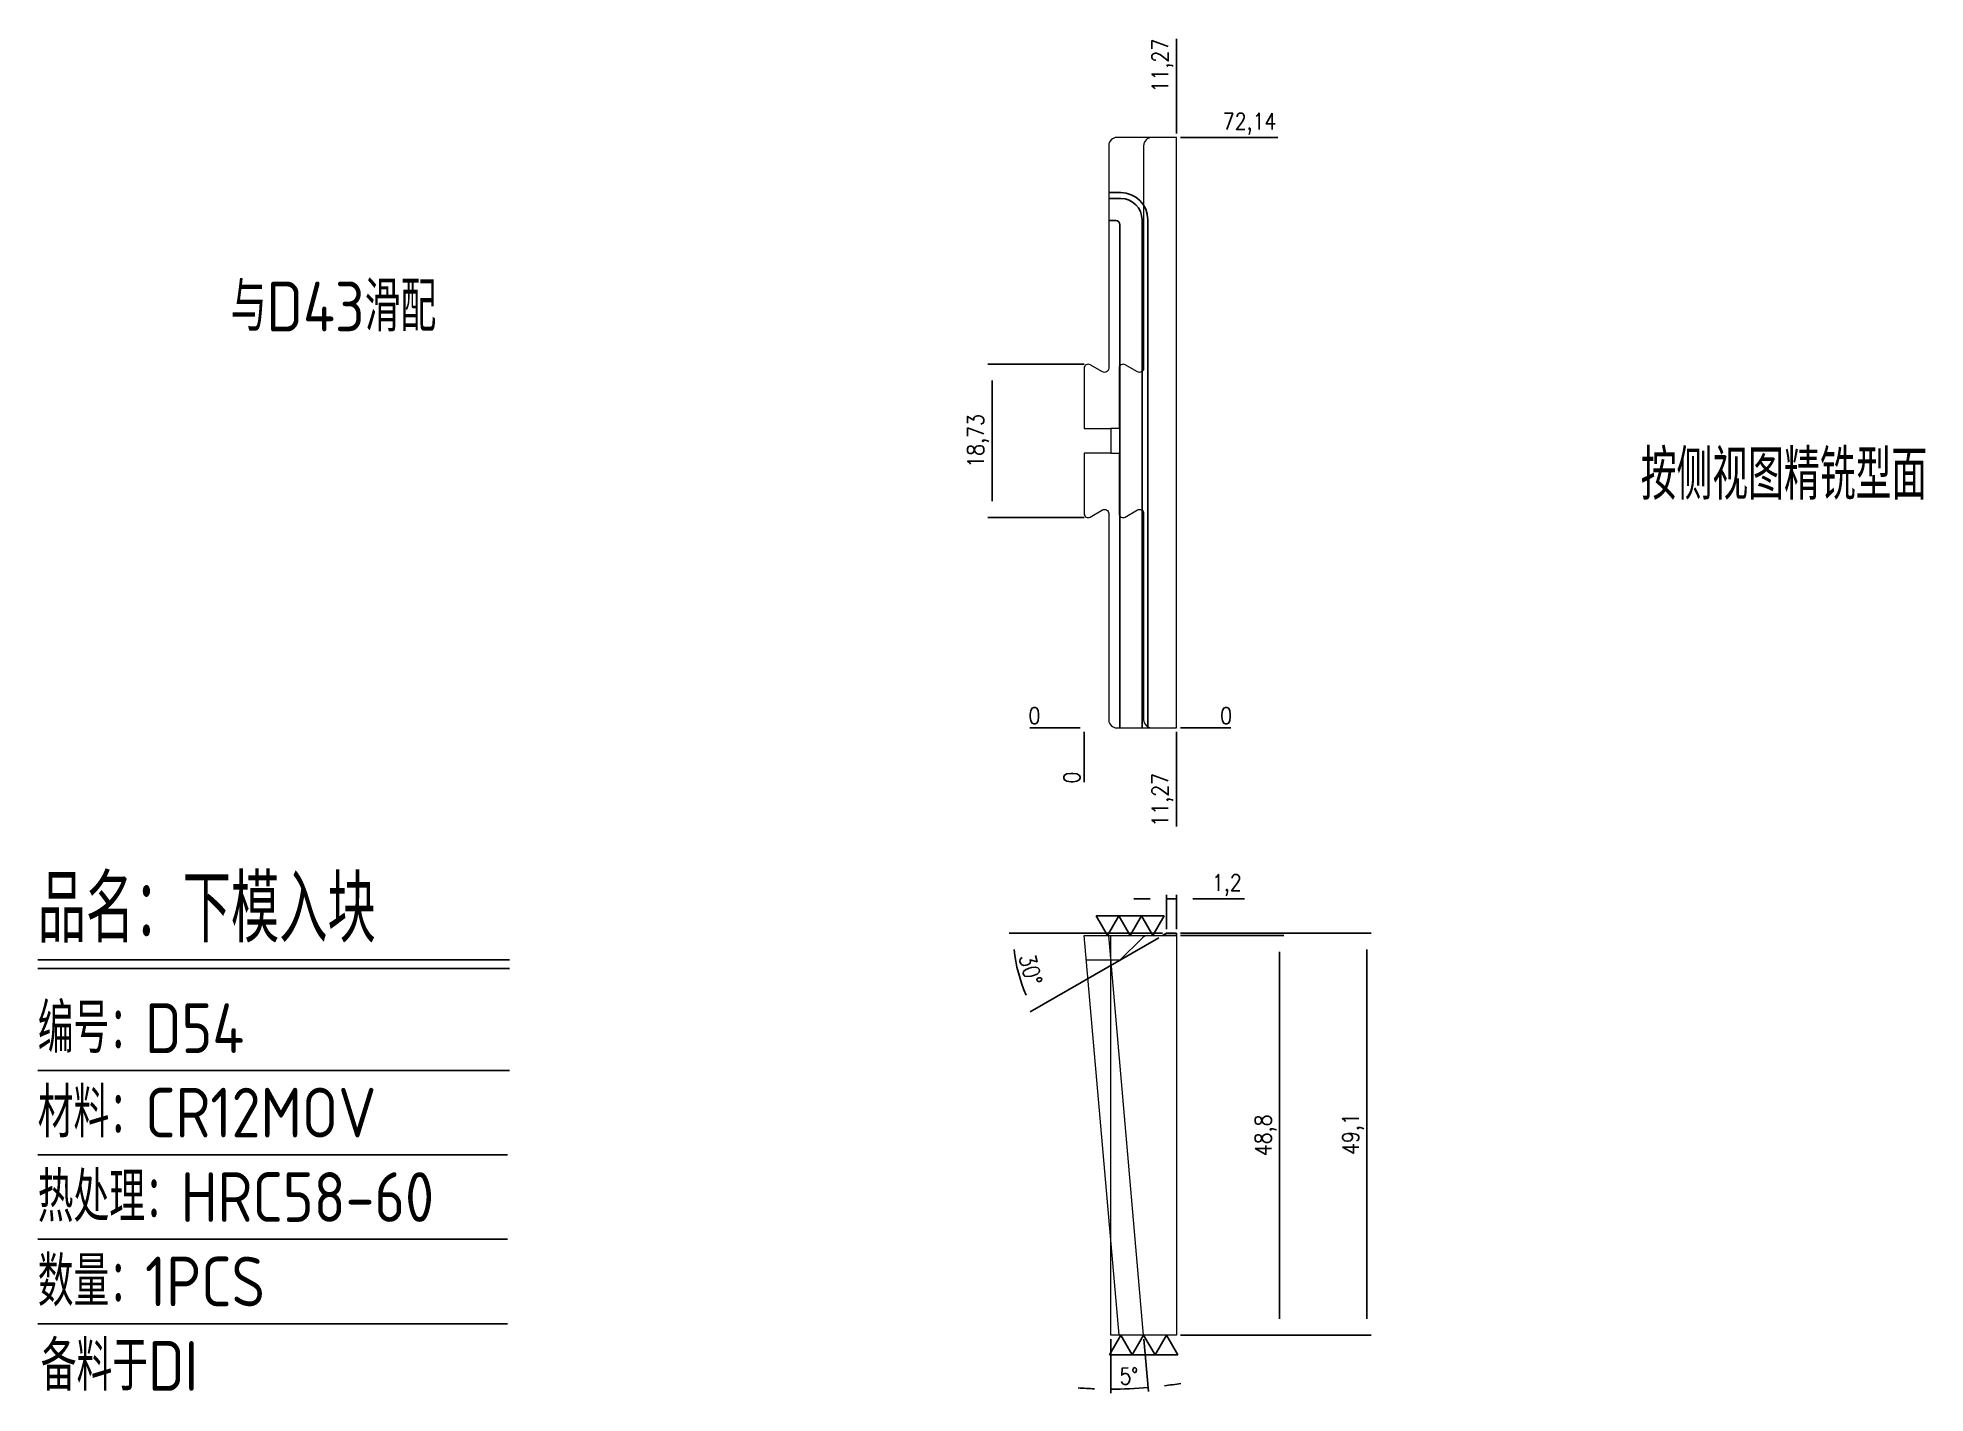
# Model space of a CAD drawing. Header units: millimetres. Extents: x 109555 to 109786, y -1102 to -936.
import ezdxf

# ---------------------------------------------------------------- set-up
doc = ezdxf.new("R2010")
doc.units = ezdxf.units.MM
doc.linetypes.add('HIDDEN', pattern=[0])
for name, color, linetype in [('DIM', 4, 'Continuous'), ('LB_P', 2, 'Continuous'), ('TEXT', 4, 'Continuous')]:
    doc.layers.add(name, color=color, linetype=linetype)
doc.styles.add('gbenor', font='gbenor.shx', dxfattribs={"bigfont": 'gbcbig.shx'})
doc.styles.get("Standard").update_dxf_attribs({"font": 'txt.shx', "width": 0.85, "bigfont": 'ctxt.shx'})
doc.dimstyles.new('T-2-WX', dxfattribs={"dimtxt": 2, "dimasz": 2, "dimexe": 0.5, "dimexo": 0.5, "dimgap": 0.5, "dimtad": 1, "dimtxsty": 'Standard', "dimblk": 'OPEN30', "dimcen": 0, "dimazin": 3, "dimtfac": 1, "dimtmove": 0, "dimatfit": 3, "dimldrblk": 'OPEN30', "dimlwd": -1, "dimlwe": -1})

# ---------------------------------------------------------------- blocks, each defined once
blk = doc.blocks.new('*D7579')
at = {"layer": 'Defpoints', "color": 0}
for p in [(109694.08, -1045.9), (109706.68, -1045.9), (109694.08, -1094.7)]:
    blk.add_point(p, dxfattribs=at)
at = {"layer": 'DIM', "color": 0, "linetype": 'Continuous'}
for p, q in [((109694.58, -1045.9), (109707.18, -1045.9)), ((109706.68, -1092.7), (109706.68, -1047.9)), ((109694.58, -1094.7), (109707.18, -1094.7))]:
    blk.add_line(p, q, dxfattribs=at)
at = {"layer": 'DIM', "color": 0, "insert": (109704.99, -1070.3), "char_height": 2, "attachment_point": 5, "rotation": 90}
blk.add_mtext('48,8', dxfattribs=at)
blk = doc.blocks.new('_Open30')
blk = doc.blocks.new('*D7580')
at = {"layer": 'Defpoints', "color": 0}
for p in [(109685.81, -1045.9), (109686.08, -1045.9), (109686.08, -1094.7), (109690.08, -1094.7), (109687.6, -1101.29)]:
    blk.add_point(p, dxfattribs=at)
at = {"layer": 'DIM', "color": 0, "linetype": 'Continuous'}
for p, q in [((109686.08, -1095.2), (109686.08, -1101.81)), ((109690.12, -1095.2), (109690.68, -1101.61))]:
    blk.add_line(p, q, dxfattribs=at)
for start, end in [(265.6203, 267.8101), (270, 275), (277.1899, 279.3797)]:
    blk.add_arc((109686.08, -1048.98), 52.33, start, end, dxfattribs=at)
at = {"layer": 'DIM', "color": 0, "insert": (109688.29, -1099.72), "char_height": 2, "attachment_point": 5, "rotation": 2.5}
blk.add_mtext('5%%d', dxfattribs=at)
blk = doc.blocks.new('*D7581')
at = {"layer": 'Defpoints', "color": 0}
for p in [(109682.81, -1020.52), (109694.08, -1020.52), (109699.08, -1020.52)]:
    blk.add_point(p, dxfattribs=at)
at = {"layer": 'DIM', "color": 0, "linetype": 'Continuous'}
blk.add_line((109694.58, -1020.52), (109700.71, -1020.52), dxfattribs=at)
at = {"layer": 'DIM', "color": 0, "insert": (109700.15, -1019.02), "char_height": 2, "attachment_point": 5}
blk.add_mtext('0', dxfattribs=at)
blk = doc.blocks.new('*D7582')
at = {"layer": 'Defpoints', "color": 0}
for p in [(109694.08, -948.39), (109699.08, -948.39), (109682.81, -1020.52)]:
    blk.add_point(p, dxfattribs=at)
at = {"layer": 'DIM', "color": 0, "linetype": 'Continuous'}
for p, q in [((109694.58, -948.39), (109698.08, -948.39)), ((109698.08, -948.39), (109695.08, -948.39)), ((109695.08, -948.39), (109706.46, -948.39))]:
    blk.add_line(p, q, dxfattribs=at)
at = {"layer": 'DIM', "color": 0, "insert": (109703.02, -946.7), "char_height": 2, "attachment_point": 5}
blk.add_mtext('72,14', dxfattribs=at)
blk = doc.blocks.new('*D7583')
at = {"layer": 'Defpoints', "color": 0}
for p in [(109677.81, -1020.52), (109682.81, -1020.52), (109682.81, -1020.52)]:
    blk.add_point(p, dxfattribs=at)
at = {"layer": 'DIM', "color": 0, "linetype": 'Continuous'}
blk.add_line((109682.31, -1020.52), (109676.18, -1020.52), dxfattribs=at)
at = {"layer": 'DIM', "color": 0, "insert": (109676.74, -1019.02), "char_height": 2, "attachment_point": 5}
blk.add_mtext('0', dxfattribs=at)
blk = doc.blocks.new('*D7584')
at = {"layer": 'Defpoints', "color": 0}
for p in [(109682.81, -1020.52), (109694.08, -1020.52), (109694.08, -1025.52)]:
    blk.add_point(p, dxfattribs=at)
at = {"layer": 'DIM', "color": 0, "linetype": 'Continuous'}
for p, q in [((109694.08, -1021.02), (109694.08, -1024.52)), ((109694.08, -1024.52), (109694.08, -1021.52)), ((109694.08, -1021.52), (109694.08, -1032.58))]:
    blk.add_line(p, q, dxfattribs=at)
at = {"layer": 'DIM', "color": 0, "insert": (109692.39, -1029.3), "char_height": 2, "attachment_point": 5, "rotation": 90}
blk.add_mtext('11,27', dxfattribs=at)
blk = doc.blocks.new('*D7585')
at = {"layer": 'Defpoints', "color": 0}
for p in [(109682.81, -1020.52), (109682.81, -1020.52), (109682.81, -1025.52)]:
    blk.add_point(p, dxfattribs=at)
at = {"layer": 'DIM', "color": 0, "linetype": 'Continuous'}
blk.add_line((109682.81, -1021.02), (109682.81, -1027.16), dxfattribs=at)
at = {"layer": 'DIM', "color": 0, "insert": (109681.31, -1026.59), "char_height": 2, "attachment_point": 5, "rotation": 90}
blk.add_mtext('0', dxfattribs=at)
blk = doc.blocks.new('*D7586')
at = {"layer": 'Defpoints', "color": 0}
for p in [(109694.08, -943.39), (109694.08, -948.39), (109682.81, -1020.52)]:
    blk.add_point(p, dxfattribs=at)
at = {"layer": 'DIM', "color": 0, "linetype": 'Continuous'}
for p, q in [((109694.08, -947.39), (109694.08, -936.33)), ((109694.08, -947.89), (109694.08, -944.39)), ((109694.08, -944.39), (109694.08, -947.39))]:
    blk.add_line(p, q, dxfattribs=at)
at = {"layer": 'DIM', "color": 0, "insert": (109692.39, -939.61), "char_height": 2, "attachment_point": 5, "rotation": 90}
blk.add_mtext('11,27', dxfattribs=at)
blk = doc.blocks.new('*D7587')
at = {"layer": 'Defpoints', "color": 0}
for p in [(109671.56, -976.09), (109683.31, -976.09), (109683.31, -994.82)]:
    blk.add_point(p, dxfattribs=at)
at = {"layer": 'DIM', "color": 0}
for p, q in [((109682.81, -976.09), (109671.06, -976.09)), ((109671.56, -992.82), (109671.56, -978.09)), ((109682.81, -994.82), (109671.06, -994.82))]:
    blk.add_line(p, q, dxfattribs=at)
at = {"layer": 'DIM', "color": 0, "insert": (109669.87, -985.46), "char_height": 2, "attachment_point": 5, "rotation": 90}
blk.add_mtext('18,73', dxfattribs=at)
blk = doc.blocks.new('*D7588')
at = {"layer": 'Defpoints', "color": 0}
for p in [(109694.08, -1045.6), (109694.08, -1094.7), (109717.35, -1094.7)]:
    blk.add_point(p, dxfattribs=at)
at = {"layer": 'DIM', "color": 0}
for p, q in [((109694.58, -1045.6), (109717.85, -1045.6)), ((109717.35, -1047.6), (109717.35, -1092.7)), ((109694.58, -1094.7), (109717.85, -1094.7))]:
    blk.add_line(p, q, dxfattribs=at)
at = {"layer": 'DIM', "color": 0, "insert": (109715.66, -1070.15), "char_height": 2, "attachment_point": 5, "rotation": 90}
blk.add_mtext('49,1', dxfattribs=at)
blk = doc.blocks.new('*D7589')
at = {"layer": 'Defpoints', "color": 0}
for p in [(109692.36, -1045.9), (109692.88, -1045.6), (109692.88, -1045.6), (109694.08, -1045.6), (109674.43, -1048.86)]:
    blk.add_point(p, dxfattribs=at)
at = {"layer": 'DIM', "color": 0}
for p, q in [((109692.38, -1045.6), (109673.64, -1045.6)), ((109691.93, -1046.15), (109676.22, -1055.22))]:
    blk.add_line(p, q, dxfattribs=at)
blk.add_arc((109692.88, -1045.6), 18.74, 186.1187, 203.8813, dxfattribs=at)
at = {"layer": 'DIM', "color": 0, "insert": (109676.28, -1050.05), "char_height": 2, "attachment_point": 5, "rotation": 285}
blk.add_mtext('30%%d', dxfattribs=at)
blk = doc.blocks.new('*D7590')
at = {"layer": 'Defpoints', "color": 0}
for p in [(109694.08, -1041.41), (109692.88, -1045.6), (109694.08, -1045.6)]:
    blk.add_point(p, dxfattribs=at)
at = {"layer": 'DIM', "color": 0}
for p, q in [((109690.88, -1041.41), (109688.88, -1041.41)), ((109692.88, -1045.1), (109692.88, -1040.91)), ((109692.88, -1041.41), (109694.08, -1041.41)), ((109694.08, -1045.1), (109694.08, -1040.91)), ((109696.08, -1041.41), (109702.4, -1041.41))]:
    blk.add_line(p, q, dxfattribs=at)
at = {"layer": 'DIM', "color": 0, "insert": (109700.24, -1039.72), "char_height": 2, "attachment_point": 5}
blk.add_mtext('1,2', dxfattribs=at)

msp = doc.modelspace()

# ---------------------------------------------------------------- linework, layer by layer
at = {"layer": 'DIM', "color": 4, "linetype": 'Continuous', "lineweight": 25}
for p, q in [((109555.012, -1048.865), (109612.628, -1048.865)), ((109555.012, -1049.927), (109612.628, -1049.927)), ((109555.012, -1062.366), (109612.628, -1062.366)), ((109555.012, -1072.681), (109612.378, -1072.681)), ((109555.012, -1082.996), (109612.378, -1082.996)), ((109555.012, -1093.312), (109612.378, -1093.312))]:
    msp.add_line(p, q, dxfattribs=at)
at = {"layer": 'LB_P', "linetype": 'Continuous', "lineweight": 15}
msp.add_lwpolyline([(109694.08, -948.386), (109686.81, -948.386, 0.4142136), (109685.81, -949.386), (109685.81, -976.589, -0.5773503), (109685.06, -977.022), (109683.56, -976.156, 0.5773503), (109682.81, -976.589), (109682.81, -983.955), (109686.08, -983.955), (109686.08, -986.955), (109682.81, -986.955), (109682.81, -994.321, 0.5773503), (109683.56, -994.754), (109685.06, -993.888, -0.5773503), (109685.81, -994.321), (109685.81, -1019.524, 0.4142136), (109686.81, -1020.524), (109694.08, -1020.524)], format="xyb", close=True, dxfattribs=at)
at = {"layer": 'LB_P', "linetype": 'HIDDEN', "lineweight": 15}
for points in [[(109691.08, -948.386, 0.4142136), (109690.08, -949.386), (109690.08, -976.589, -0.5773503), (109689.33, -977.022), (109687.83, -976.156, 0.5773503), (109687.08, -976.589), (109687.08, -983.955), (109686.08, -983.955), (109686.08, -986.955), (109687.08, -986.955), (109687.08, -994.321, 0.5773503), (109687.83, -994.754), (109689.33, -993.888, -0.5773503), (109690.08, -994.321), (109690.08, -1019.524, 0.4142136), (109691.08, -1020.524)], [(109690.591, -1045.902, 0.1989124), (109689.884, -1046.194), (109687.177, -1048.902), (109683.073, -1048.902)]]:
    msp.add_lwpolyline(points, format="xyb", dxfattribs=at)
at = {"layer": 'LB_P'}
for points in [[(109685.81, -955.125), (109687.28, -955.125, -0.4142135), (109690.591, -958.436), (109690.591, -1020.524)], [(109685.81, -955.832), (109687.28, -955.832, -0.4142135), (109689.884, -958.436), (109689.884, -1020.524)], [(109685.81, -958.539), (109686.677, -958.539, -0.4142135), (109687.177, -959.039), (109687.177, -1020.524)]]:
    msp.add_lwpolyline(points, format="xyb", dxfattribs=at)
at = {"layer": 'LB_P', "color": 4, "linetype": 'Continuous'}
for points in [[(109692.602, -1043.502), (109691.216, -1045.902), (109689.831, -1043.502), (109688.445, -1045.902), (109687.059, -1043.502), (109685.674, -1045.902), (109684.288, -1043.502), (109692.602, -1043.502)], [(109685.923, -1097.102), (109687.309, -1094.702), (109688.694, -1097.102), (109690.08, -1094.702), (109691.465, -1097.102), (109692.851, -1094.702), (109694.237, -1097.102), (109685.923, -1097.102)]]:
    msp.add_lwpolyline(points, close=True, dxfattribs=at)
at = {"layer": 'LB_P', "lineweight": 15}
for points in [[(109687.08, -1094.702), (109682.81, -1045.902), (109694.08, -1045.902), (109694.08, -1094.702), (109686.08, -1094.702), (109686.08, -1045.902)], [(109690.08, -1094.702), (109685.81, -1045.902)]]:
    msp.add_lwpolyline(points, dxfattribs=at)
at = {"layer": 'LB_P'}
msp.add_lwpolyline([(109692.36, -1045.902), (109694.08, -1045.902), (109694.08, -1045.602), (109692.88, -1045.602)], close=True, dxfattribs=at)

# ---------------------------------------------------------------- texts
at = {"layer": 'DIM', "color": 3, "linetype": 'Continuous', "lineweight": 25, "style": 'gbenor'}
for s, height, p in [('品名：下模入块', 8.1915, (109555.012, -1046.741)), ('编号：D54', 6.0678, (109555.012, -1060.242)), ('材料：CR12MOV', 6.0678, (109555.012, -1070.557)), ('热处理：HRC58-60', 6.06778, (109555.012, -1080.873)), ('数量：1PCS', 6.0678, (109555.012, -1091.188)), ('备料于DI', 6.0678, (109555.381, -1101.503))]:
    msp.add_text(s, height=height, dxfattribs=at).set_placement(p)
at = {"layer": 'TEXT', "color": 4, "style": 'gbenor'}
msp.add_text('与D43滑配', height=6.075, dxfattribs=at).set_placement((109578.574, -972.078))
at = {"layer": 'TEXT', "color": 2, "style": 'gbenor'}
msp.add_text('按侧视图精铣型面', height=6.075, dxfattribs=at).set_placement((109750.785, -992.643))

# ---------------------------------------------------------------- dimensions: what is measured, and where the dimension line sits
at = {"layer": 'DIM', "color": 4, "linetype": 'Continuous'}
for feature_location, offset, dtype, origin, picture, middle in [((109694.08, -948.386), (0, 5), 1, (109682.81, -1020.524), '*D7586', (109692.389, -939.607)), ((109694.08, -948.386), (5, 0), 0, (109682.81, -1020.524), '*D7582', (109703.02, -946.695)), ((109682.810406832, -1020.52447719), (-5, 0), 0, (109682.810406832, -1020.52447719), '*D7583', (109676.743740165, -1019.02447719)), ((109694.079853622, -1020.52447719), (5, 0), 0, (109682.810406832, -1020.52447719), '*D7581', (109700.146520288, -1019.02447719)), ((109682.810406832, -1020.52447719), (0, -5), 1, (109682.810406832, -1020.52447719), '*D7585', (109681.310406832, -1026.591143856)), ((109694.08, -1020.524), (0, -5), 1, (109682.81, -1020.524), '*D7584', (109692.389, -1029.303))]:
    dim = msp.add_ordinate_dim(feature_location=feature_location, offset=offset, dtype=dtype, origin=origin, dimstyle='T-2-WX', dxfattribs=at)
    dim.commit()
    dim.dimension.update_dxf_attribs({"geometry": picture, "text_midpoint": middle})
at = {"layer": 'DIM', "color": 4}
dim = msp.add_linear_dim(base=(109671.561, -976.089), p1=(109683.31, -994.821), p2=(109683.31, -976.089), angle=90, dimstyle='T-2-WX', dxfattribs=at)
dim.commit()
dim.dimension.update_dxf_attribs({"geometry": '*D7587', "text_midpoint": (109669.87, -985.455)})
at = {"layer": 'DIM'}
dim = msp.add_linear_dim(base=(109694.08, -1041.413), p1=(109692.88, -1045.602), p2=(109694.08, -1045.602), dimstyle='T-2-WX', dxfattribs=at)
dim.commit()
dim.dimension.update_dxf_attribs({"geometry": '*D7590', "text_midpoint": (109700.239, -1039.723)})
dim = msp.add_angular_dim_2l(base=(109674.4275, -1048.8553), line1=((109694.0799, -1045.6016), (109692.8799, -1045.6016)), line2=((109692.8799, -1045.6016), (109692.3602, -1045.9016)), dimstyle='T-2-WX', dxfattribs=at)
dim.commit()
dim.dimension.update_dxf_attribs({"geometry": '*D7589', "text_midpoint": (109676.2762, -1050.0505)})
at = {"layer": 'DIM', "color": 4, "linetype": 'Continuous'}
dim = msp.add_angular_dim_2l(base=(109687.602, -1101.29), line1=((109690.08, -1094.702), (109685.81, -1045.902)), line2=((109686.08, -1094.702), (109686.08, -1045.902)), dimstyle='T-2-WX', dxfattribs=at)
dim.commit()
dim.dimension.update_dxf_attribs({"geometry": '*D7580', "text_midpoint": (109688.295, -1099.717)})
at = {"layer": 'DIM'}
dim = msp.add_linear_dim(base=(109717.35, -1094.702), p1=(109694.08, -1045.602), p2=(109694.08, -1094.702), angle=90, dimstyle='T-2-WX', dxfattribs=at)
dim.commit()
dim.dimension.update_dxf_attribs({"geometry": '*D7588', "text_midpoint": (109715.66, -1070.152)})
at = {"layer": 'DIM', "color": 4, "linetype": 'Continuous'}
dim = msp.add_linear_dim(base=(109706.676, -1045.902), p1=(109694.08, -1094.702), p2=(109694.08, -1045.902), angle=90, dimstyle='T-2-WX', dxfattribs=at)
dim.commit()
dim.dimension.update_dxf_attribs({"geometry": '*D7579', "text_midpoint": (109704.986, -1070.302)})

doc.saveas('drawing.dxf')
